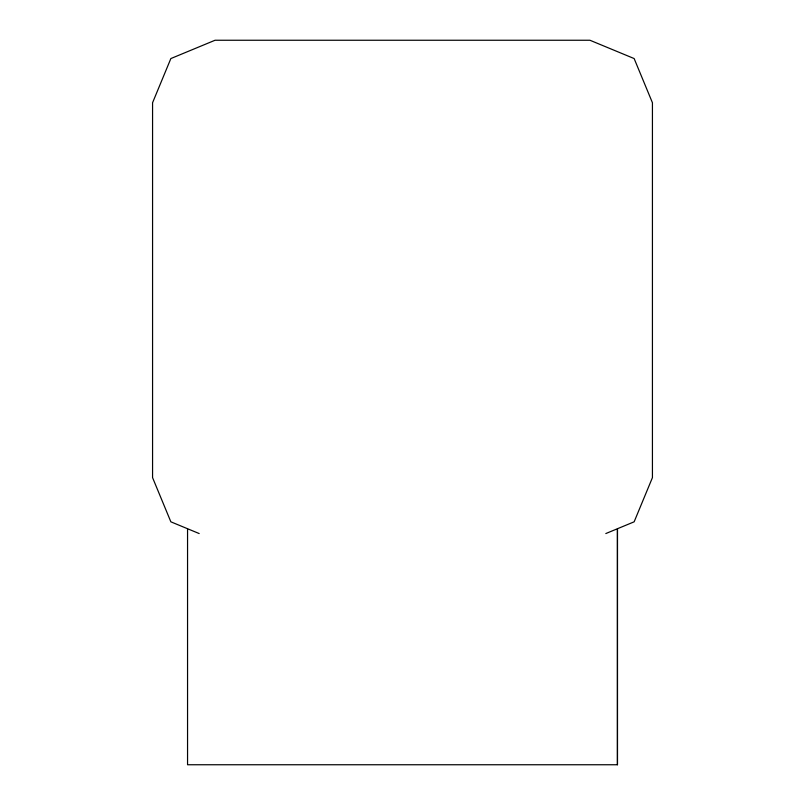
<?xml version="1.0" encoding="UTF-8"?>
<svg xmlns="http://www.w3.org/2000/svg" width="805" height="805" viewBox="0 0 805 805"><rect width="100%" height="100%" fill="white"/><g stroke="black" fill="none" stroke-linecap="round" stroke-linejoin="round"><path stroke-width="1.21" d="M617.445 764.75L617.445 529.026L617.445 764.75L187.555 764.75L187.555 529.026M605.813 533.554L634.139 521.821L652.432 477.637L652.432 102.738L634.139 58.554L589.954 40.25L215.046 40.25L170.861 58.554L152.568 102.738L152.568 477.637L170.861 521.821L199.187 533.554"/></g></svg>
